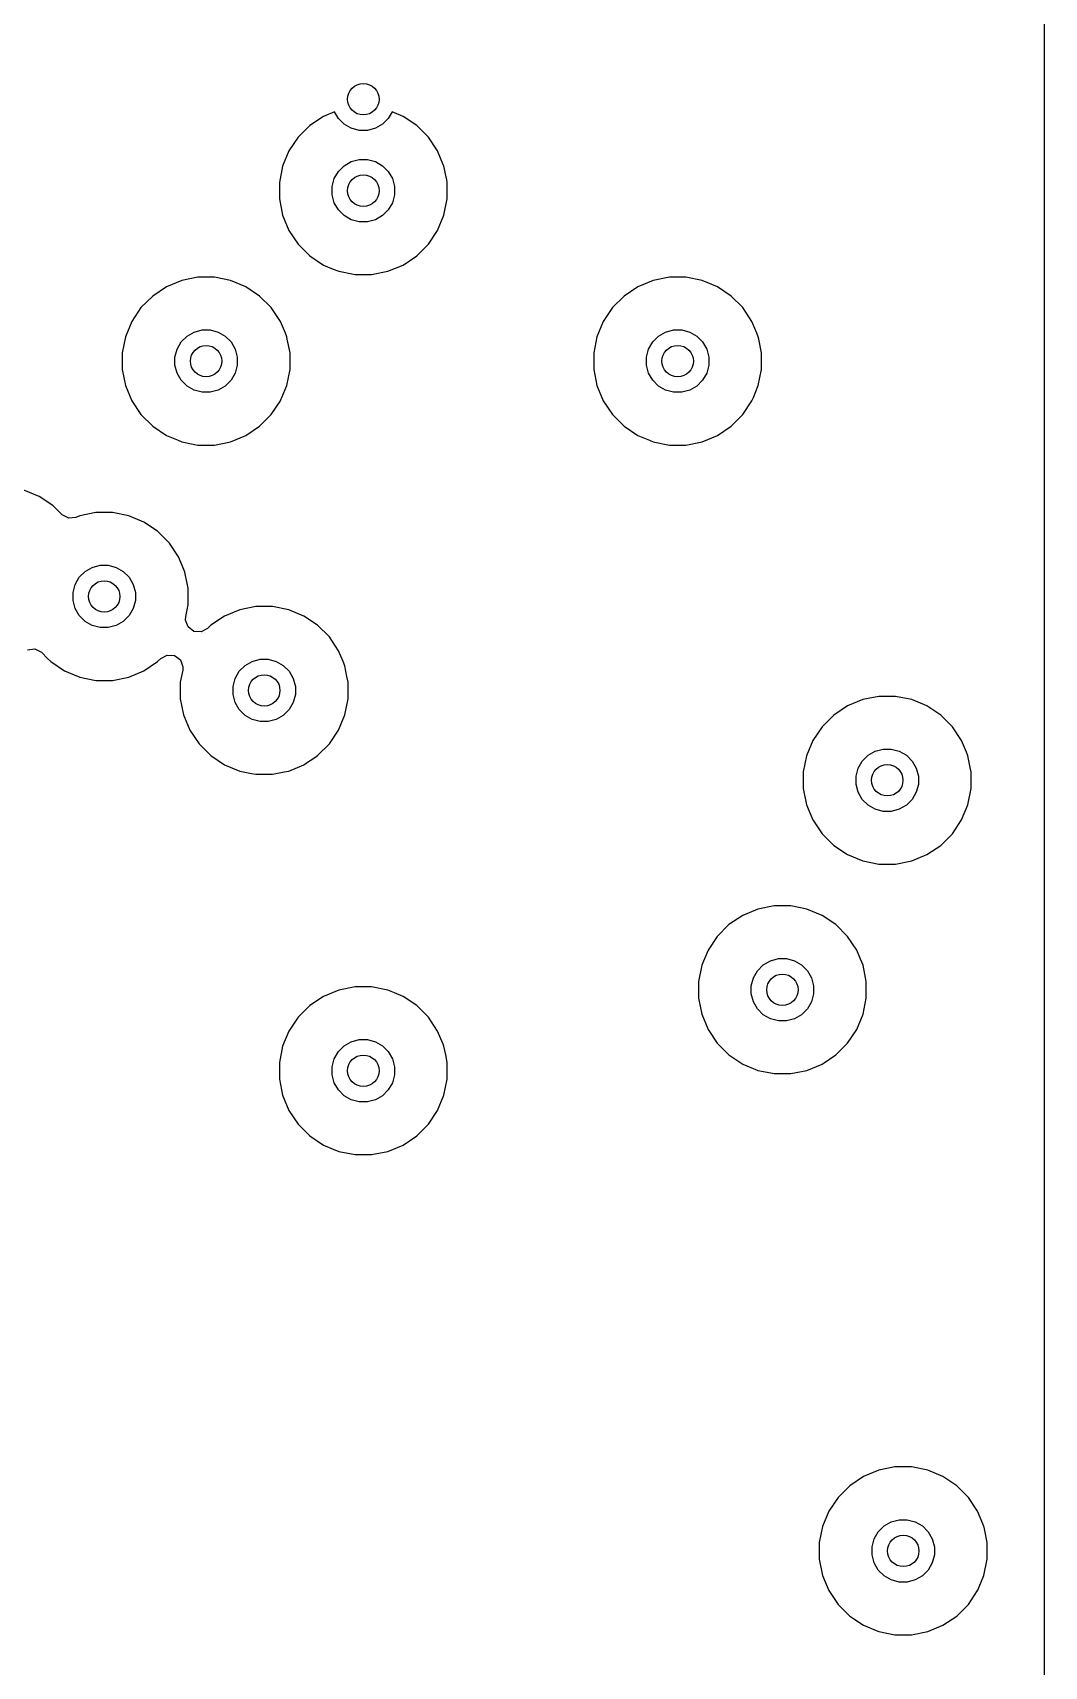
# Model space of a CAD drawing. Header units: inches. Extents: x 2.68 to 6.18, y -3.58 to -1.67.
# Drawn here: x 5.801 to 6.181, y -3.01 to -2.396 of the extents above; entities that cross this region are included whole.
import ezdxf

# ---------------------------------------------------------------- set-up
doc = ezdxf.new("R2010")
doc.units = ezdxf.units.IN
doc.header["$MEASUREMENT"] = 0
doc.layers.add('In1.Cu', color=91, linetype='CONTINUOUS', true_color=0x7fc87f)

msp = doc.modelspace()

# ---------------------------------------------------------------- linework, layer by layer
at = {"layer": 'In1.Cu', "linetype": 'CONTINUOUS'}
for p, q in [((6.18108, -1.67813), (6.18108, -3.57778)), ((5.91027, -2.4277), (5.90511, -2.43115)), ((5.9144, -2.42599), (5.91027, -2.4277)), ((5.91027, -2.4277), (5.91027, -2.4277)), ((5.91583, -2.42845), (5.9144, -2.42599)), ((5.91801, -2.43063), (5.91583, -2.42845)), ((5.92068, -2.43217), (5.91801, -2.43063)), ((5.93239, -2.43063), (5.92972, -2.43217)), ((5.93457, -2.42845), (5.93239, -2.43063)), ((5.93599, -2.42599), (5.93457, -2.42845)), ((5.94012, -2.4277), (5.93599, -2.42599)), ((5.94013, -2.4277), (5.94012, -2.4277)), ((5.94529, -2.43115), (5.94013, -2.4277)), ((5.90072, -2.43554), (5.89727, -2.4407)), ((5.90511, -2.43115), (5.90072, -2.43554)), ((5.90072, -2.43554), (5.90072, -2.43554)), ((5.90511, -2.43115), (5.90511, -2.43115)), ((5.92366, -2.43297), (5.92068, -2.43217)), ((5.92674, -2.43297), (5.92366, -2.43297)), ((5.92972, -2.43217), (5.92674, -2.43297)), ((5.94968, -2.43554), (5.94529, -2.43115)), ((5.94529, -2.43115), (5.94529, -2.43115)), ((5.95313, -2.4407), (5.94968, -2.43554)), ((5.94968, -2.43554), (5.94968, -2.43554)), ((5.89727, -2.4407), (5.89489, -2.44644)), ((5.89727, -2.4407), (5.89727, -2.4407)), ((5.95451, -2.44405), (5.95313, -2.4407)), ((5.95313, -2.4407), (5.95313, -2.4407)), ((5.89489, -2.44644), (5.89368, -2.45253)), ((5.89489, -2.44644), (5.89489, -2.44644)), ((5.91428, -2.45111), (5.91583, -2.44844)), ((5.91583, -2.44844), (5.91801, -2.44626)), ((5.91801, -2.44626), (5.92068, -2.44472)), ((5.92068, -2.44472), (5.92366, -2.44392)), ((5.92366, -2.44392), (5.92674, -2.44392)), ((5.92674, -2.44392), (5.92972, -2.44472)), ((5.92972, -2.44472), (5.93239, -2.44626)), ((5.93239, -2.44626), (5.93457, -2.44844)), ((5.93457, -2.44844), (5.93611, -2.45111)), ((5.9555, -2.44644), (5.95451, -2.44405)), ((5.95652, -2.45153), (5.9555, -2.44644)), ((5.89368, -2.45253), (5.89368, -2.45873)), ((5.91349, -2.45409), (5.91428, -2.45111)), ((5.91349, -2.45717), (5.91349, -2.45409)), ((5.93611, -2.45111), (5.93691, -2.45409)), ((5.93691, -2.45409), (5.93691, -2.45717)), ((5.95671, -2.45253), (5.95652, -2.45153)), ((5.95671, -2.45873), (5.95671, -2.45253)), ((5.95671, -2.45253), (5.95671, -2.45253)), ((5.95671, -2.45253), (5.95671, -2.45253)), ((5.89368, -2.45873), (5.89489, -2.46482)), ((5.91428, -2.46015), (5.91349, -2.45717)), ((5.91583, -2.46282), (5.91428, -2.46015)), ((5.93611, -2.46015), (5.93457, -2.46282)), ((5.93691, -2.45717), (5.93611, -2.46015)), ((5.9555, -2.46482), (5.95671, -2.45873)), ((5.89489, -2.46482), (5.89489, -2.46482)), ((5.89489, -2.46482), (5.89727, -2.47056)), ((5.91801, -2.465), (5.91583, -2.46282)), ((5.92068, -2.46654), (5.91801, -2.465)), ((5.92366, -2.46734), (5.92068, -2.46654)), ((5.92674, -2.46734), (5.92366, -2.46734)), ((5.92972, -2.46654), (5.92674, -2.46734)), ((5.93239, -2.465), (5.92972, -2.46654)), ((5.93457, -2.46282), (5.93239, -2.465)), ((5.95313, -2.47056), (5.9555, -2.46482)), ((5.89727, -2.47056), (5.89727, -2.47056)), ((5.89727, -2.47056), (5.90072, -2.47572)), ((5.94968, -2.47572), (5.95313, -2.47056)), ((5.90072, -2.47572), (5.90072, -2.47572)), ((5.90072, -2.47572), (5.90511, -2.48011)), ((5.94529, -2.48011), (5.94968, -2.47572)), ((5.90511, -2.48011), (5.90511, -2.48011)), ((5.90511, -2.48011), (5.91027, -2.48356)), ((5.91027, -2.48356), (5.91027, -2.48356)), ((5.91027, -2.48356), (5.91392, -2.48507)), ((5.91392, -2.48507), (5.916, -2.48593)), ((5.916, -2.48593), (5.92209, -2.48715)), ((5.9283, -2.48715), (5.93439, -2.48593)), ((5.93439, -2.48593), (5.94013, -2.48356)), ((5.94013, -2.48356), (5.94529, -2.48011)), ((5.85121, -2.49176), (5.84605, -2.49521)), ((5.85695, -2.48938), (5.85121, -2.49176)), ((5.85121, -2.49176), (5.85121, -2.49176)), ((5.86304, -2.48817), (5.85695, -2.48938)), ((5.85695, -2.48938), (5.85695, -2.48938)), ((5.86925, -2.48817), (5.86304, -2.48817)), ((5.86304, -2.48817), (5.86304, -2.48817)), ((5.87533, -2.48938), (5.86925, -2.48817)), ((5.86925, -2.48817), (5.86925, -2.48817)), ((5.88107, -2.49176), (5.87533, -2.48938)), ((5.87533, -2.48938), (5.87533, -2.48938)), ((5.88623, -2.49521), (5.88107, -2.49176)), ((5.88107, -2.49176), (5.88107, -2.49176)), ((5.92209, -2.48715), (5.92209, -2.48715)), ((5.92209, -2.48715), (5.92209, -2.48715)), ((5.92209, -2.48715), (5.9283, -2.48715)), ((5.9283, -2.48715), (5.9283, -2.48715)), ((6.02838, -2.49176), (6.02322, -2.49521)), ((6.03411, -2.48938), (6.02838, -2.49176)), ((6.02838, -2.49176), (6.02838, -2.49176)), ((6.0402, -2.48817), (6.03411, -2.48938)), ((6.03411, -2.48938), (6.03411, -2.48938)), ((6.04641, -2.48817), (6.0402, -2.48817)), ((6.0402, -2.48817), (6.0402, -2.48817)), ((6.0525, -2.48938), (6.04641, -2.48817)), ((6.04641, -2.48817), (6.04641, -2.48817)), ((6.05824, -2.49176), (6.0525, -2.48938)), ((6.0525, -2.48938), (6.0525, -2.48938)), ((6.0634, -2.49521), (6.05824, -2.49176)), ((6.05824, -2.49176), (6.05824, -2.49176)), ((5.84605, -2.49521), (5.84166, -2.49959)), ((5.84605, -2.49521), (5.84605, -2.49521)), ((5.89062, -2.49959), (5.88623, -2.49521)), ((5.88623, -2.49521), (5.88623, -2.49521)), ((6.02322, -2.49521), (6.01883, -2.49959)), ((6.02322, -2.49521), (6.02322, -2.49521)), ((6.06779, -2.49959), (6.0634, -2.49521)), ((6.0634, -2.49521), (6.0634, -2.49521)), ((5.84166, -2.49959), (5.83821, -2.50476)), ((5.84166, -2.49959), (5.84166, -2.49959)), ((5.89407, -2.50476), (5.89062, -2.49959)), ((5.89062, -2.49959), (5.89062, -2.49959)), ((6.01883, -2.49959), (6.01538, -2.50476)), ((6.01883, -2.49959), (6.01883, -2.49959)), ((6.07124, -2.50476), (6.06779, -2.49959)), ((6.06779, -2.49959), (6.06779, -2.49959)), ((5.83584, -2.51049), (5.83463, -2.51658)), ((5.83821, -2.50476), (5.83584, -2.51049)), ((5.83584, -2.51049), (5.83584, -2.51049)), ((5.83821, -2.50476), (5.83821, -2.50476)), ((5.85677, -2.51249), (5.85895, -2.51031)), ((5.85895, -2.51031), (5.86162, -2.50877)), ((5.86162, -2.50877), (5.8646, -2.50798)), ((5.8646, -2.50798), (5.86768, -2.50798)), ((5.86768, -2.50798), (5.87066, -2.50877)), ((5.87066, -2.50877), (5.87333, -2.51031)), ((5.87333, -2.51031), (5.87551, -2.51249)), ((5.89591, -2.50919), (5.89407, -2.50476)), ((5.89407, -2.50476), (5.89407, -2.50476)), ((5.89645, -2.51049), (5.89591, -2.50919)), ((5.89664, -2.51144), (5.89645, -2.51049)), ((6.013, -2.51049), (6.01179, -2.51658)), ((6.01538, -2.50476), (6.013, -2.51049)), ((6.013, -2.51049), (6.013, -2.51049)), ((6.01538, -2.50476), (6.01538, -2.50476)), ((6.03394, -2.51249), (6.03612, -2.51031)), ((6.03612, -2.51031), (6.03879, -2.50877)), ((6.03879, -2.50877), (6.04177, -2.50798)), ((6.04177, -2.50798), (6.04485, -2.50798)), ((6.04485, -2.50798), (6.04783, -2.50877)), ((6.04783, -2.50877), (6.0505, -2.51031)), ((6.0505, -2.51031), (6.05268, -2.51249)), ((6.07307, -2.50919), (6.07124, -2.50476)), ((6.07124, -2.50476), (6.07124, -2.50476)), ((6.07361, -2.51049), (6.07307, -2.50919)), ((6.0738, -2.51144), (6.07361, -2.51049)), ((5.83463, -2.51658), (5.83463, -2.52279)), ((5.85443, -2.51814), (5.85523, -2.51517)), ((5.85523, -2.51517), (5.85677, -2.51249)), ((5.87551, -2.51249), (5.87705, -2.51517)), ((5.87705, -2.51517), (5.87785, -2.51814)), ((5.89766, -2.51658), (5.89664, -2.51144)), ((5.89766, -2.52279), (5.89766, -2.51658)), ((5.89766, -2.51658), (5.89766, -2.51658)), ((5.89766, -2.51658), (5.89766, -2.51658)), ((6.01179, -2.51658), (6.01179, -2.52279)), ((6.0316, -2.51814), (6.0324, -2.51517)), ((6.0324, -2.51517), (6.03394, -2.51249)), ((6.05268, -2.51249), (6.05422, -2.51517)), ((6.05422, -2.51517), (6.05502, -2.51814)), ((6.07482, -2.51658), (6.0738, -2.51144)), ((6.07482, -2.52279), (6.07482, -2.51658)), ((6.07482, -2.51658), (6.07482, -2.51658)), ((6.07482, -2.51658), (6.07482, -2.51658)), ((5.83463, -2.52279), (5.83584, -2.52888)), ((5.85443, -2.52123), (5.85443, -2.51814)), ((5.85523, -2.5242), (5.85443, -2.52123)), ((5.87785, -2.52123), (5.87705, -2.5242)), ((5.87785, -2.51814), (5.87785, -2.52123)), ((5.89645, -2.52888), (5.89766, -2.52279)), ((6.01179, -2.52279), (6.013, -2.52888)), ((6.0316, -2.52123), (6.0316, -2.51814)), ((6.0324, -2.5242), (6.0316, -2.52123)), ((6.05502, -2.52123), (6.05422, -2.5242)), ((6.05502, -2.51814), (6.05502, -2.52123)), ((6.07361, -2.52888), (6.07482, -2.52279)), ((5.83584, -2.52888), (5.83584, -2.52888)), ((5.83584, -2.52888), (5.83821, -2.53461)), ((5.85677, -2.52688), (5.85523, -2.5242)), ((5.85895, -2.52906), (5.85677, -2.52688)), ((5.86162, -2.5306), (5.85895, -2.52906)), ((5.87333, -2.52906), (5.87066, -2.5306)), ((5.87551, -2.52688), (5.87333, -2.52906)), ((5.87705, -2.5242), (5.87551, -2.52688)), ((5.89461, -2.53331), (5.89645, -2.52888)), ((6.013, -2.52888), (6.013, -2.52888)), ((6.013, -2.52888), (6.01538, -2.53461)), ((6.03394, -2.52688), (6.0324, -2.5242)), ((6.03612, -2.52906), (6.03394, -2.52688)), ((6.03879, -2.5306), (6.03612, -2.52906)), ((6.0505, -2.52906), (6.04783, -2.5306)), ((6.05268, -2.52688), (6.0505, -2.52906)), ((6.05422, -2.5242), (6.05268, -2.52688)), ((6.07177, -2.53331), (6.07361, -2.52888)), ((5.83821, -2.53461), (5.83821, -2.53461)), ((5.83821, -2.53461), (5.84166, -2.53978)), ((5.8646, -2.53139), (5.86162, -2.5306)), ((5.86768, -2.53139), (5.8646, -2.53139)), ((5.87066, -2.5306), (5.86768, -2.53139)), ((5.89062, -2.53978), (5.89407, -2.53461)), ((5.89407, -2.53461), (5.89437, -2.53388)), ((5.89437, -2.53388), (5.89461, -2.53331)), ((6.01538, -2.53461), (6.01538, -2.53461)), ((6.01538, -2.53461), (6.01883, -2.53978)), ((6.04177, -2.53139), (6.03879, -2.5306)), ((6.04485, -2.53139), (6.04177, -2.53139)), ((6.04783, -2.5306), (6.04485, -2.53139)), ((6.06779, -2.53978), (6.07124, -2.53461)), ((6.07124, -2.53461), (6.07154, -2.53388)), ((6.07154, -2.53388), (6.07177, -2.53331)), ((5.84166, -2.53978), (5.84166, -2.53978)), ((5.84166, -2.53978), (5.84605, -2.54416)), ((5.88623, -2.54416), (5.89062, -2.53978)), ((6.01883, -2.53978), (6.01883, -2.53978)), ((6.01883, -2.53978), (6.02322, -2.54416)), ((6.0634, -2.54416), (6.06779, -2.53978)), ((5.84605, -2.54416), (5.84605, -2.54416)), ((5.84605, -2.54416), (5.85121, -2.54761)), ((5.88107, -2.54761), (5.88623, -2.54416)), ((6.02322, -2.54416), (6.02322, -2.54416)), ((6.02322, -2.54416), (6.02838, -2.54761)), ((6.05824, -2.54761), (6.0634, -2.54416)), ((5.85121, -2.54761), (5.85121, -2.54761)), ((5.85121, -2.54761), (5.85561, -2.54943)), ((5.85561, -2.54943), (5.85695, -2.54999)), ((5.85695, -2.54999), (5.86304, -2.5512)), ((5.86304, -2.5512), (5.86304, -2.5512)), ((5.86304, -2.5512), (5.86304, -2.5512)), ((5.86304, -2.5512), (5.86925, -2.5512)), ((5.86925, -2.5512), (5.87533, -2.54999)), ((5.86925, -2.5512), (5.86925, -2.5512)), ((5.87533, -2.54999), (5.88107, -2.54761)), ((6.02838, -2.54761), (6.02838, -2.54761)), ((6.02838, -2.54761), (6.03277, -2.54943)), ((6.03277, -2.54943), (6.03411, -2.54999)), ((6.03411, -2.54999), (6.0402, -2.5512)), ((6.0402, -2.5512), (6.0402, -2.5512)), ((6.0402, -2.5512), (6.0402, -2.5512)), ((6.0402, -2.5512), (6.04641, -2.5512)), ((6.04641, -2.5512), (6.0525, -2.54999)), ((6.04641, -2.5512), (6.04641, -2.5512)), ((6.0525, -2.54999), (6.05824, -2.54761)), ((5.80336, -2.5705), (5.79763, -2.56812)), ((5.80852, -2.57395), (5.80336, -2.5705)), ((5.80336, -2.5705), (5.80336, -2.5705)), ((5.81191, -2.57733), (5.80852, -2.57395)), ((5.80852, -2.57395), (5.80852, -2.57395)), ((5.81204, -2.57745), (5.81191, -2.57733)), ((5.8145, -2.57868), (5.81204, -2.57745)), ((5.81864, -2.57781), (5.81723, -2.57839)), ((5.82473, -2.57659), (5.81864, -2.57781)), ((5.81864, -2.57781), (5.81864, -2.57781)), ((5.83094, -2.57659), (5.82473, -2.57659)), ((5.82473, -2.57659), (5.82473, -2.57659)), ((5.83703, -2.57781), (5.83094, -2.57659)), ((5.83094, -2.57659), (5.83094, -2.57659)), ((5.84276, -2.58018), (5.83703, -2.57781)), ((5.83703, -2.57781), (5.83703, -2.57781)), ((5.81723, -2.57839), (5.8145, -2.57868)), ((5.84792, -2.58363), (5.84276, -2.58018)), ((5.84276, -2.58018), (5.84276, -2.58018)), ((5.85231, -2.58802), (5.84792, -2.58363)), ((5.84792, -2.58363), (5.84792, -2.58363)), ((5.85576, -2.59318), (5.85231, -2.58802)), ((5.85231, -2.58802), (5.85231, -2.58802)), ((5.82331, -2.5972), (5.82629, -2.5964)), ((5.82629, -2.5964), (5.82938, -2.5964)), ((5.82938, -2.5964), (5.83235, -2.5972)), ((5.85777, -2.59802), (5.85576, -2.59318)), ((5.85576, -2.59318), (5.85576, -2.59318)), ((5.81692, -2.60359), (5.81846, -2.60092)), ((5.81846, -2.60092), (5.82064, -2.59874)), ((5.82064, -2.59874), (5.82331, -2.5972)), ((5.83235, -2.5972), (5.83502, -2.59874)), ((5.83502, -2.59874), (5.8372, -2.60092)), ((5.8372, -2.60092), (5.83875, -2.60359)), ((5.85814, -2.59892), (5.85777, -2.59802)), ((5.85899, -2.60318), (5.85814, -2.59892)), ((5.81612, -2.60657), (5.81692, -2.60359)), ((5.81612, -2.60965), (5.81612, -2.60657)), ((5.83875, -2.60359), (5.83954, -2.60657)), ((5.83954, -2.60657), (5.83954, -2.60965)), ((5.85935, -2.60501), (5.85899, -2.60318)), ((5.85935, -2.61121), (5.85935, -2.60501)), ((5.85935, -2.60501), (5.85935, -2.60501)), ((5.81692, -2.61263), (5.81612, -2.60965)), ((5.81846, -2.6153), (5.81692, -2.61263)), ((5.83875, -2.61263), (5.8372, -2.6153)), ((5.83954, -2.60965), (5.83875, -2.61263)), ((5.85846, -2.6157), (5.85935, -2.61121)), ((5.87876, -2.61312), (5.87302, -2.61549)), ((5.88485, -2.6119), (5.87876, -2.61312)), ((5.87876, -2.61312), (5.87876, -2.61312)), ((5.89106, -2.6119), (5.88485, -2.6119)), ((5.88485, -2.6119), (5.88485, -2.6119)), ((5.89715, -2.61312), (5.89106, -2.6119)), ((5.89106, -2.6119), (5.89106, -2.6119)), ((5.90288, -2.61549), (5.89715, -2.61312)), ((5.89715, -2.61312), (5.89715, -2.61312)), ((5.82064, -2.61748), (5.81846, -2.6153)), ((5.82331, -2.61902), (5.82064, -2.61748)), ((5.82629, -2.61982), (5.82331, -2.61902)), ((5.82938, -2.61982), (5.82629, -2.61982)), ((5.83235, -2.61902), (5.82938, -2.61982)), ((5.83502, -2.61748), (5.83235, -2.61902)), ((5.8372, -2.6153), (5.83502, -2.61748)), ((5.85838, -2.617), (5.85846, -2.6157)), ((5.85934, -2.61958), (5.85838, -2.617)), ((5.86154, -2.62123), (5.85934, -2.61958)), ((5.8667, -2.62011), (5.86428, -2.62142)), ((5.86786, -2.61894), (5.8667, -2.62011)), ((5.87302, -2.61549), (5.86786, -2.61894)), ((5.87302, -2.61549), (5.87302, -2.61549)), ((5.90804, -2.61894), (5.90288, -2.61549)), ((5.90288, -2.61549), (5.90288, -2.61549)), ((5.91243, -2.62333), (5.90804, -2.61894)), ((5.90804, -2.61894), (5.90804, -2.61894)), ((5.86428, -2.62142), (5.86154, -2.62123)), ((5.91588, -2.62849), (5.91243, -2.62333)), ((5.91243, -2.62333), (5.91243, -2.62333)), ((5.79904, -2.62815), (5.80177, -2.62785)), ((5.80177, -2.62785), (5.80423, -2.62908)), ((5.80423, -2.62908), (5.80436, -2.6292)), ((5.80436, -2.6292), (5.80658, -2.63143)), ((5.80658, -2.63143), (5.80774, -2.63259)), ((5.80774, -2.63259), (5.81291, -2.63604)), ((5.84276, -2.63604), (5.84792, -2.63259)), ((5.84792, -2.63259), (5.84909, -2.63143)), ((5.84909, -2.63143), (5.8515, -2.63011)), ((5.8515, -2.63011), (5.85425, -2.6303)), ((5.85425, -2.6303), (5.85645, -2.63195)), ((5.85645, -2.63195), (5.85741, -2.63453)), ((5.88076, -2.63405), (5.88343, -2.63251)), ((5.88343, -2.63251), (5.88641, -2.63171)), ((5.88641, -2.63171), (5.88949, -2.63171)), ((5.88949, -2.63171), (5.89247, -2.63251)), ((5.89247, -2.63251), (5.89514, -2.63405)), ((5.91758, -2.63259), (5.91588, -2.62849)), ((5.91588, -2.62849), (5.91588, -2.62849)), ((5.91826, -2.63423), (5.91758, -2.63259)), ((5.81291, -2.63604), (5.81291, -2.63604)), ((5.81291, -2.63604), (5.81864, -2.63841)), ((5.81864, -2.63841), (5.81864, -2.63841)), ((5.81864, -2.63841), (5.82473, -2.63963)), ((5.83094, -2.63963), (5.83703, -2.63841)), ((5.83703, -2.63841), (5.84276, -2.63604)), ((5.85733, -2.63583), (5.85644, -2.64032)), ((5.85741, -2.63453), (5.85733, -2.63583)), ((5.87624, -2.64188), (5.87704, -2.6389)), ((5.87704, -2.6389), (5.87858, -2.63623)), ((5.87858, -2.63623), (5.88076, -2.63405)), ((5.89514, -2.63405), (5.89732, -2.63623)), ((5.89732, -2.63623), (5.89886, -2.6389)), ((5.89886, -2.6389), (5.89966, -2.64188)), ((5.91905, -2.6382), (5.91826, -2.63423)), ((5.91947, -2.64032), (5.91905, -2.6382)), ((5.82473, -2.63963), (5.82473, -2.63963)), ((5.82473, -2.63963), (5.82473, -2.63963)), ((5.82473, -2.63963), (5.83094, -2.63963)), ((5.83094, -2.63963), (5.83094, -2.63963)), ((5.85644, -2.64032), (5.85644, -2.64652)), ((5.87624, -2.64496), (5.87624, -2.64188)), ((5.87704, -2.64794), (5.87624, -2.64496)), ((5.89966, -2.64496), (5.89886, -2.64794)), ((5.89966, -2.64188), (5.89966, -2.64496)), ((5.91947, -2.64652), (5.91947, -2.64032)), ((5.91947, -2.64032), (5.91947, -2.64032)), ((5.91947, -2.64032), (5.91947, -2.64032)), ((6.11894, -2.64565), (6.11285, -2.64686)), ((6.12515, -2.64565), (6.11894, -2.64565)), ((6.11894, -2.64565), (6.11894, -2.64565)), ((6.13124, -2.64686), (6.12515, -2.64565)), ((6.12515, -2.64565), (6.12515, -2.64565)), ((5.85644, -2.64652), (5.85765, -2.65261)), ((5.87858, -2.65061), (5.87704, -2.64794)), ((5.88076, -2.65279), (5.87858, -2.65061)), ((5.89732, -2.65061), (5.89514, -2.65279)), ((5.89886, -2.64794), (5.89732, -2.65061)), ((5.91826, -2.65261), (5.91947, -2.64652)), ((6.10712, -2.64924), (6.10196, -2.65269)), ((6.11285, -2.64686), (6.10712, -2.64924)), ((6.10712, -2.64924), (6.10712, -2.64924)), ((6.11285, -2.64686), (6.11285, -2.64686)), ((6.13698, -2.64924), (6.13124, -2.64686)), ((6.13124, -2.64686), (6.13124, -2.64686)), ((6.14214, -2.65269), (6.13698, -2.64924)), ((6.13698, -2.64924), (6.13698, -2.64924)), ((5.85765, -2.65261), (5.85765, -2.65261)), ((5.85765, -2.65261), (5.86002, -2.65835)), ((5.88343, -2.65433), (5.88076, -2.65279)), ((5.88641, -2.65513), (5.88343, -2.65433)), ((5.88949, -2.65513), (5.88641, -2.65513)), ((5.89247, -2.65433), (5.88949, -2.65513)), ((5.89514, -2.65279), (5.89247, -2.65433)), ((5.91588, -2.65835), (5.91826, -2.65261)), ((6.09757, -2.65708), (6.09412, -2.66224)), ((6.10196, -2.65269), (6.09757, -2.65708)), ((6.09757, -2.65708), (6.09757, -2.65708)), ((6.10196, -2.65269), (6.10196, -2.65269)), ((6.14653, -2.65708), (6.14214, -2.65269)), ((6.14214, -2.65269), (6.14214, -2.65269)), ((6.14998, -2.66224), (6.14653, -2.65708)), ((6.14653, -2.65708), (6.14653, -2.65708)), ((5.86002, -2.65835), (5.86002, -2.65835)), ((5.86002, -2.65835), (5.86347, -2.66351)), ((5.86347, -2.66351), (5.86347, -2.66351)), ((5.86347, -2.66351), (5.86786, -2.6679)), ((5.90804, -2.6679), (5.91243, -2.66351)), ((5.91243, -2.66351), (5.91588, -2.65835)), ((6.09412, -2.66224), (6.09174, -2.66797)), ((6.09412, -2.66224), (6.09412, -2.66224)), ((6.15181, -2.66667), (6.14998, -2.66224)), ((6.14998, -2.66224), (6.14998, -2.66224)), ((5.86786, -2.6679), (5.86786, -2.6679)), ((5.86786, -2.6679), (5.87302, -2.67135)), ((5.90288, -2.67135), (5.90464, -2.67018)), ((5.90464, -2.67018), (5.90526, -2.66976)), ((5.90526, -2.66976), (5.90693, -2.66864)), ((5.90693, -2.66864), (5.90804, -2.6679)), ((6.09174, -2.66797), (6.09053, -2.67406)), ((6.09174, -2.66797), (6.09174, -2.66797)), ((6.11114, -2.67265), (6.11268, -2.66998)), ((6.11268, -2.66998), (6.11486, -2.6678)), ((6.11486, -2.6678), (6.11753, -2.66625)), ((6.11753, -2.66625), (6.12051, -2.66546)), ((6.12051, -2.66546), (6.12359, -2.66546)), ((6.12359, -2.66546), (6.12657, -2.66625)), ((6.12657, -2.66625), (6.12924, -2.6678)), ((6.12924, -2.6678), (6.13142, -2.66998)), ((6.13142, -2.66998), (6.13296, -2.67265)), ((6.15235, -2.66797), (6.15181, -2.66667)), ((6.15323, -2.67237), (6.15235, -2.66797)), ((5.87302, -2.67135), (5.87302, -2.67135)), ((5.87302, -2.67135), (5.87876, -2.67373)), ((5.87876, -2.67373), (5.87876, -2.67373)), ((5.87876, -2.67373), (5.88316, -2.6746)), ((5.88316, -2.6746), (5.88485, -2.67494)), ((5.88485, -2.67494), (5.88485, -2.67494)), ((5.88485, -2.67494), (5.88485, -2.67494)), ((5.88485, -2.67494), (5.89106, -2.67494)), ((5.89106, -2.67494), (5.89546, -2.67406)), ((5.89106, -2.67494), (5.89106, -2.67494)), ((5.89546, -2.67406), (5.89715, -2.67373)), ((5.89715, -2.67373), (5.90288, -2.67135)), ((6.09053, -2.67406), (6.09053, -2.68027)), ((6.11034, -2.67562), (6.11114, -2.67265)), ((6.11034, -2.67871), (6.11034, -2.67562)), ((6.13296, -2.67265), (6.13376, -2.67562)), ((6.13376, -2.67562), (6.13376, -2.67871)), ((6.15356, -2.67406), (6.15323, -2.67237)), ((6.15356, -2.68027), (6.15356, -2.67406)), ((6.15356, -2.67406), (6.15356, -2.67406)), ((6.15356, -2.67406), (6.15356, -2.67406)), ((6.09053, -2.68027), (6.09174, -2.68636)), ((6.11114, -2.68169), (6.11034, -2.67871)), ((6.11268, -2.68436), (6.11114, -2.68169)), ((6.13296, -2.68169), (6.13142, -2.68436)), ((6.13376, -2.67871), (6.13296, -2.68169)), ((6.15235, -2.68636), (6.15356, -2.68027)), ((6.09174, -2.68636), (6.09174, -2.68636)), ((6.09174, -2.68636), (6.09412, -2.69209)), ((6.11486, -2.68654), (6.11268, -2.68436)), ((6.11753, -2.68808), (6.11486, -2.68654)), ((6.12051, -2.68888), (6.11753, -2.68808)), ((6.12657, -2.68808), (6.12359, -2.68888)), ((6.12924, -2.68654), (6.12657, -2.68808)), ((6.13142, -2.68436), (6.12924, -2.68654)), ((6.14998, -2.69209), (6.15235, -2.68636)), ((6.09412, -2.69209), (6.09412, -2.69209)), ((6.09412, -2.69209), (6.09757, -2.69726)), ((6.12359, -2.68888), (6.12051, -2.68888)), ((6.14653, -2.69726), (6.14998, -2.69209)), ((6.09757, -2.69726), (6.09757, -2.69726)), ((6.09757, -2.69726), (6.10196, -2.70165)), ((6.14214, -2.70165), (6.14653, -2.69726)), ((6.10196, -2.70165), (6.10196, -2.70165)), ((6.10196, -2.70165), (6.10712, -2.70509)), ((6.10712, -2.70509), (6.10712, -2.70509)), ((6.10712, -2.70509), (6.11285, -2.70747)), ((6.13124, -2.70747), (6.13698, -2.70509)), ((6.13698, -2.70509), (6.14214, -2.70165)), ((6.11285, -2.70747), (6.11285, -2.70747)), ((6.11285, -2.70747), (6.11894, -2.70868)), ((6.11894, -2.70868), (6.11894, -2.70868)), ((6.11894, -2.70868), (6.11894, -2.70868)), ((6.11894, -2.70868), (6.12515, -2.70868)), ((6.12515, -2.70868), (6.13124, -2.70747)), ((6.12515, -2.70868), (6.12515, -2.70868)), ((6.07957, -2.72439), (6.07348, -2.7256)), ((6.08578, -2.72439), (6.07957, -2.72439)), ((6.07957, -2.72439), (6.07957, -2.72439)), ((6.09187, -2.7256), (6.08578, -2.72439)), ((6.08578, -2.72439), (6.08578, -2.72439)), ((6.06259, -2.73143), (6.0582, -2.73582)), ((6.06775, -2.72798), (6.06259, -2.73143)), ((6.06259, -2.73143), (6.06259, -2.73143)), ((6.07348, -2.7256), (6.06775, -2.72798)), ((6.06775, -2.72798), (6.06775, -2.72798)), ((6.07348, -2.7256), (6.07348, -2.7256)), ((6.09761, -2.72798), (6.09187, -2.7256)), ((6.09187, -2.7256), (6.09187, -2.7256)), ((6.10277, -2.73143), (6.09761, -2.72798)), ((6.09761, -2.72798), (6.09761, -2.72798)), ((6.10716, -2.73582), (6.10277, -2.73143)), ((6.10277, -2.73143), (6.10277, -2.73143)), ((6.0582, -2.73582), (6.05475, -2.74098)), ((6.0582, -2.73582), (6.0582, -2.73582)), ((6.11061, -2.74098), (6.10716, -2.73582)), ((6.10716, -2.73582), (6.10716, -2.73582)), ((6.05475, -2.74098), (6.05237, -2.74671)), ((6.05475, -2.74098), (6.05475, -2.74098)), ((6.112, -2.74435), (6.11061, -2.74098)), ((6.11061, -2.74098), (6.11061, -2.74098)), ((6.05237, -2.74671), (6.05116, -2.7528)), ((6.05237, -2.74671), (6.05237, -2.74671)), ((6.07177, -2.75139), (6.07331, -2.74872)), ((6.07331, -2.74872), (6.07549, -2.74654)), ((6.07549, -2.74654), (6.07816, -2.74499)), ((6.07816, -2.74499), (6.08114, -2.7442)), ((6.08114, -2.7442), (6.08422, -2.7442)), ((6.08422, -2.7442), (6.0872, -2.74499)), ((6.0872, -2.74499), (6.08987, -2.74654)), ((6.08987, -2.74654), (6.09205, -2.74872)), ((6.09205, -2.74872), (6.09359, -2.75139)), ((6.11298, -2.74671), (6.112, -2.74435)), ((6.11365, -2.75009), (6.11298, -2.74671)), ((6.11419, -2.7528), (6.11365, -2.75009)), ((5.916, -2.75603), (5.91027, -2.75841)), ((5.92209, -2.75482), (5.916, -2.75603)), ((5.916, -2.75603), (5.916, -2.75603)), ((5.9283, -2.75482), (5.92209, -2.75482)), ((5.92209, -2.75482), (5.92209, -2.75482)), ((5.93439, -2.75603), (5.9283, -2.75482)), ((5.9283, -2.75482), (5.9283, -2.75482)), ((5.9369, -2.75707), (5.93439, -2.75603)), ((5.93439, -2.75603), (5.93439, -2.75603)), ((6.05116, -2.7528), (6.05116, -2.75901)), ((6.07097, -2.75436), (6.07177, -2.75139)), ((6.07097, -2.75745), (6.07097, -2.75436)), ((6.09359, -2.75139), (6.09439, -2.75436)), ((6.09439, -2.75436), (6.09439, -2.75745)), ((6.11419, -2.75901), (6.11419, -2.7528)), ((6.11419, -2.7528), (6.11419, -2.7528)), ((6.11419, -2.7528), (6.11419, -2.7528)), ((5.90511, -2.76186), (5.90072, -2.76625)), ((5.91027, -2.75841), (5.90511, -2.76186)), ((5.90511, -2.76186), (5.90511, -2.76186)), ((5.91027, -2.75841), (5.91027, -2.75841)), ((5.94012, -2.75841), (5.9369, -2.75707)), ((5.94013, -2.75841), (5.94012, -2.75841)), ((5.94529, -2.76186), (5.94013, -2.75841)), ((5.94968, -2.76625), (5.94529, -2.76186)), ((5.94529, -2.76186), (5.94529, -2.76186)), ((6.05116, -2.75901), (6.05237, -2.7651)), ((6.07177, -2.76043), (6.07097, -2.75745)), ((6.07331, -2.7631), (6.07177, -2.76043)), ((6.09359, -2.76043), (6.09205, -2.7631)), ((6.09439, -2.75745), (6.09359, -2.76043)), ((6.11298, -2.7651), (6.11419, -2.75901)), ((5.90072, -2.76625), (5.89727, -2.77141)), ((5.90072, -2.76625), (5.90072, -2.76625)), ((5.95313, -2.77141), (5.94968, -2.76625)), ((5.94968, -2.76625), (5.94968, -2.76625)), ((6.05237, -2.7651), (6.05237, -2.7651)), ((6.05237, -2.7651), (6.05475, -2.77083)), ((6.07549, -2.76528), (6.07331, -2.7631)), ((6.07816, -2.76682), (6.07549, -2.76528)), ((6.08114, -2.76762), (6.07816, -2.76682)), ((6.08422, -2.76762), (6.08114, -2.76762)), ((6.0872, -2.76682), (6.08422, -2.76762)), ((6.08987, -2.76528), (6.0872, -2.76682)), ((6.09205, -2.7631), (6.08987, -2.76528)), ((6.11061, -2.77083), (6.11298, -2.7651)), ((5.89727, -2.77141), (5.89489, -2.77715)), ((5.89727, -2.77141), (5.89727, -2.77141)), ((5.92068, -2.77543), (5.92366, -2.77463)), ((5.92366, -2.77463), (5.92674, -2.77463)), ((5.92674, -2.77463), (5.92972, -2.77543)), ((5.95514, -2.77628), (5.95313, -2.77141)), ((5.95313, -2.77141), (5.95313, -2.77141)), ((6.05475, -2.77083), (6.05475, -2.77083)), ((6.05475, -2.77083), (6.0582, -2.776)), ((6.10716, -2.776), (6.11061, -2.77083)), ((5.89489, -2.77715), (5.89368, -2.78323)), ((5.89489, -2.77715), (5.89489, -2.77715)), ((5.91428, -2.78182), (5.91583, -2.77915)), ((5.91583, -2.77915), (5.91801, -2.77697)), ((5.91801, -2.77697), (5.92068, -2.77543)), ((5.92972, -2.77543), (5.93239, -2.77697)), ((5.93239, -2.77697), (5.93457, -2.77915)), ((5.93457, -2.77915), (5.93611, -2.78182)), ((5.9555, -2.77715), (5.95514, -2.77628)), ((5.95614, -2.78035), (5.9555, -2.77715)), ((5.95671, -2.78323), (5.95614, -2.78035)), ((6.0582, -2.776), (6.0582, -2.776)), ((6.0582, -2.776), (6.06259, -2.78039)), ((6.06259, -2.78039), (6.06259, -2.78039)), ((6.06259, -2.78039), (6.06775, -2.78383)), ((6.09761, -2.78383), (6.10277, -2.78039)), ((6.10277, -2.78039), (6.10716, -2.776)), ((5.89368, -2.78323), (5.89368, -2.78944)), ((5.91349, -2.7848), (5.91428, -2.78182)), ((5.91349, -2.78788), (5.91349, -2.7848)), ((5.93611, -2.78182), (5.93691, -2.7848)), ((5.93691, -2.7848), (5.93691, -2.78788)), ((5.95671, -2.78944), (5.95671, -2.78323)), ((5.95671, -2.78323), (5.95671, -2.78323)), ((5.95671, -2.78323), (5.95671, -2.78323)), ((6.06775, -2.78383), (6.06775, -2.78383)), ((6.06775, -2.78383), (6.07318, -2.78608)), ((6.07318, -2.78608), (6.07348, -2.78621)), ((6.07348, -2.78621), (6.07833, -2.78717)), ((6.08578, -2.78742), (6.09187, -2.78621)), ((6.09187, -2.78621), (6.09761, -2.78383)), ((5.89368, -2.78944), (5.89489, -2.79553)), ((5.91428, -2.79086), (5.91349, -2.78788)), ((5.91583, -2.79353), (5.91428, -2.79086)), ((5.93611, -2.79086), (5.93457, -2.79353)), ((5.93691, -2.78788), (5.93611, -2.79086)), ((5.9555, -2.79553), (5.95671, -2.78944)), ((6.07833, -2.78717), (6.07957, -2.78742)), ((6.07957, -2.78742), (6.07957, -2.78742)), ((6.07957, -2.78742), (6.07957, -2.78742)), ((6.07957, -2.78742), (6.08578, -2.78742)), ((6.08578, -2.78742), (6.08578, -2.78742)), ((5.89489, -2.79553), (5.89489, -2.79553)), ((5.89489, -2.79553), (5.89727, -2.80127)), ((5.91801, -2.79571), (5.91583, -2.79353)), ((5.92068, -2.79725), (5.91801, -2.79571)), ((5.92366, -2.79805), (5.92068, -2.79725)), ((5.92674, -2.79805), (5.92366, -2.79805)), ((5.92972, -2.79725), (5.92674, -2.79805)), ((5.93239, -2.79571), (5.92972, -2.79725)), ((5.93457, -2.79353), (5.93239, -2.79571)), ((5.95313, -2.80127), (5.9555, -2.79553)), ((5.89727, -2.80127), (5.89727, -2.80127)), ((5.89727, -2.80127), (5.90072, -2.80643)), ((5.94968, -2.80643), (5.95313, -2.80127)), ((5.90072, -2.80643), (5.90072, -2.80643)), ((5.90072, -2.80643), (5.90511, -2.81082)), ((5.90511, -2.81082), (5.90511, -2.81082)), ((5.90511, -2.81082), (5.91027, -2.81427)), ((5.94013, -2.81427), (5.94529, -2.81082)), ((5.94529, -2.81082), (5.94968, -2.80643)), ((5.91027, -2.81427), (5.91027, -2.81427)), ((5.91027, -2.81427), (5.916, -2.81664)), ((5.916, -2.81664), (5.916, -2.81664)), ((5.916, -2.81664), (5.92209, -2.81785)), ((5.9283, -2.81785), (5.93439, -2.81664)), ((5.93439, -2.81664), (5.94013, -2.81427)), ((5.92209, -2.81785), (5.92209, -2.81785)), ((5.92209, -2.81785), (5.92209, -2.81785)), ((5.92209, -2.81785), (5.9283, -2.81785)), ((5.9283, -2.81785), (5.9283, -2.81785)), ((6.11313, -2.93881), (6.10797, -2.94226)), ((6.11887, -2.93643), (6.11313, -2.93881)), ((6.11313, -2.93881), (6.11313, -2.93881)), ((6.12496, -2.93522), (6.11887, -2.93643)), ((6.11887, -2.93643), (6.11887, -2.93643)), ((6.13116, -2.93522), (6.12496, -2.93522)), ((6.12496, -2.93522), (6.12496, -2.93522)), ((6.13725, -2.93643), (6.13116, -2.93522)), ((6.13116, -2.93522), (6.13116, -2.93522)), ((6.14299, -2.93881), (6.13725, -2.93643)), ((6.13725, -2.93643), (6.13725, -2.93643)), ((6.14815, -2.94226), (6.14299, -2.93881)), ((6.14299, -2.93881), (6.14299, -2.93881)), ((6.10797, -2.94226), (6.10358, -2.94665)), ((6.10797, -2.94226), (6.10797, -2.94226)), ((6.15254, -2.94665), (6.14815, -2.94226)), ((6.14815, -2.94226), (6.14815, -2.94226)), ((6.10013, -2.95181), (6.09776, -2.95755)), ((6.10358, -2.94665), (6.10013, -2.95181)), ((6.10013, -2.95181), (6.10013, -2.95181)), ((6.10358, -2.94665), (6.10358, -2.94665)), ((6.15599, -2.95181), (6.15254, -2.94665)), ((6.15254, -2.94665), (6.15254, -2.94665)), ((6.15795, -2.95655), (6.15599, -2.95181)), ((6.15599, -2.95181), (6.15599, -2.95181)), ((6.09776, -2.95755), (6.09654, -2.96364)), ((6.09776, -2.95755), (6.09776, -2.95755)), ((6.11869, -2.95955), (6.12087, -2.95737)), ((6.12087, -2.95737), (6.12354, -2.95583)), ((6.12354, -2.95583), (6.12652, -2.95503)), ((6.12652, -2.95503), (6.1296, -2.95503)), ((6.1296, -2.95503), (6.13258, -2.95583)), ((6.13258, -2.95583), (6.13525, -2.95737)), ((6.13525, -2.95737), (6.13743, -2.95955)), ((6.15836, -2.95755), (6.15795, -2.95655)), ((6.15843, -2.95789), (6.15836, -2.95755)), ((6.15958, -2.96364), (6.15843, -2.95789)), ((6.09654, -2.96364), (6.09654, -2.96984)), ((6.11635, -2.9652), (6.11715, -2.96222)), ((6.11715, -2.96222), (6.11869, -2.95955)), ((6.13743, -2.95955), (6.13897, -2.96222)), ((6.13897, -2.96222), (6.13977, -2.9652)), ((6.15958, -2.96984), (6.15958, -2.96364)), ((6.15958, -2.96364), (6.15958, -2.96364)), ((6.15958, -2.96364), (6.15958, -2.96364)), ((6.09654, -2.96984), (6.09776, -2.97593)), ((6.11635, -2.96828), (6.11635, -2.9652)), ((6.11715, -2.97126), (6.11635, -2.96828)), ((6.13977, -2.96828), (6.13897, -2.97126)), ((6.13977, -2.9652), (6.13977, -2.96828)), ((6.15836, -2.97593), (6.15958, -2.96984)), ((6.09776, -2.97593), (6.09776, -2.97593)), ((6.09776, -2.97593), (6.10013, -2.98167)), ((6.11869, -2.97393), (6.11715, -2.97126)), ((6.12087, -2.97611), (6.11869, -2.97393)), ((6.12354, -2.97765), (6.12087, -2.97611)), ((6.13525, -2.97611), (6.13258, -2.97765)), ((6.13743, -2.97393), (6.13525, -2.97611)), ((6.13897, -2.97126), (6.13743, -2.97393)), ((6.15656, -2.9803), (6.15836, -2.97593)), ((6.10013, -2.98167), (6.10013, -2.98167)), ((6.10013, -2.98167), (6.10358, -2.98683)), ((6.12652, -2.97845), (6.12354, -2.97765)), ((6.1296, -2.97845), (6.12652, -2.97845)), ((6.13258, -2.97765), (6.1296, -2.97845)), ((6.15254, -2.98683), (6.15599, -2.98167)), ((6.15599, -2.98167), (6.15606, -2.98151)), ((6.15606, -2.98151), (6.15656, -2.9803)), ((6.10358, -2.98683), (6.10358, -2.98683)), ((6.10358, -2.98683), (6.10797, -2.99122)), ((6.14815, -2.99122), (6.15254, -2.98683)), ((6.10797, -2.99122), (6.10797, -2.99122)), ((6.10797, -2.99122), (6.11313, -2.99467)), ((6.11313, -2.99467), (6.11313, -2.99467)), ((6.11313, -2.99467), (6.11848, -2.99688)), ((6.13725, -2.99704), (6.14299, -2.99467)), ((6.14299, -2.99467), (6.14815, -2.99122)), ((6.11848, -2.99688), (6.11887, -2.99704)), ((6.11887, -2.99704), (6.12496, -2.99826)), ((6.12496, -2.99826), (6.12496, -2.99826)), ((6.12496, -2.99826), (6.12496, -2.99826)), ((6.12496, -2.99826), (6.13116, -2.99826)), ((6.13116, -2.99826), (6.13725, -2.99704)), ((6.13116, -2.99826), (6.13116, -2.99826))]:
    msp.add_line(p, q, dxfattribs=at)
at = {"layer": 'In1.Cu'}
for centre in [(5.9252, -2.42126), (5.9252, -2.45563), (5.86614, -2.51969), (6.04331, -2.51969), (5.82783, -2.60811), (5.88795, -2.64342), (6.12205, -2.67717), (6.08268, -2.75591), (5.9252, -2.78634), (6.12806, -2.96674)]:
    msp.add_circle(centre, 0.00591, dxfattribs=at)

doc.saveas('drawing.dxf')
